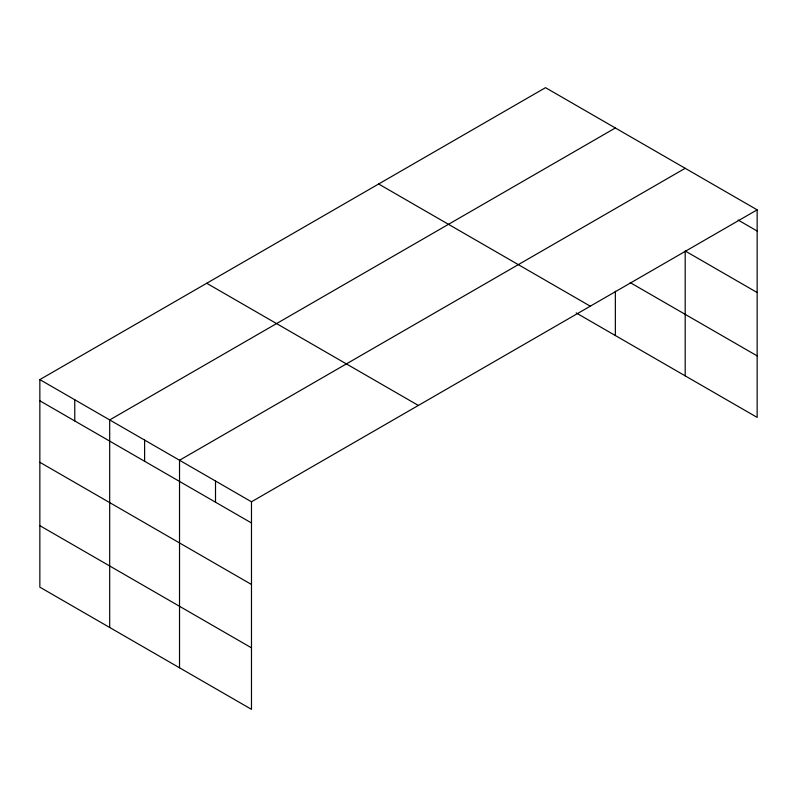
<?xml version="1.0" encoding="UTF-8"?>
<svg xmlns="http://www.w3.org/2000/svg" width="797" height="797" viewBox="0 0 797 797"><rect width="100%" height="100%" fill="white"/><g stroke="black" fill="none" stroke-linecap="round" stroke-linejoin="round"><path stroke-width="1.2" d="M757.15 209.84L251.483 501.791L251.483 709.34L39.85 587.16L39.85 379.601L545.517 87.66L757.15 209.84L757.15 417.399L576.201 312.932M615.354 127.978L109.687 419.929L109.687 627.478M685.191 168.297L179.524 460.248L179.524 667.796M738.102 220.032L757.15 231.03M757.15 292.529L685.191 250.985L685.191 375.855M630.168 282.586L757.15 355.89M378.645 183.997L590.278 306.187M206.722 283.264L418.355 405.444M39.85 379.601L251.483 501.791M39.85 400.791L251.483 522.971M39.85 462.29L251.483 584.48M39.85 525.651L251.483 647.841M615.354 291.254L615.354 335.537M215.509 481.019L215.509 502.2M144.606 440.083L144.606 461.274M74.769 399.765L74.769 420.946"/></g></svg>
